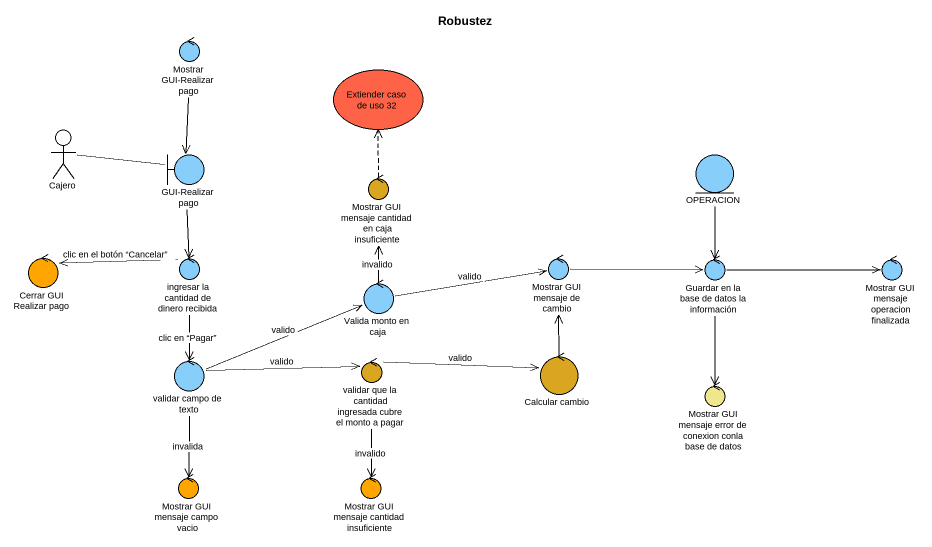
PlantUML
@startuml
title Robustez
control "Mostrar GUI-Realizar pago" as Mostrar_GUI_Realizar_pago #87CEFA
usecase "Extiender caso de uso 32" as Extiender_caso_de_uso_32 #FF6347
actor Cajero
boundary "GUI-Realizar pago" as GUI_Realizar_pago #87CEFA
control "Mostrar GUI mensaje cantidad en caja insuficiente" as Mostrar_GUI_mensaje #DAA520
entity OPERACION #87CEFA
control "Cerrar GUI Realizar pago" as Cerrar_GUI_Realizar_pago #FFA500
control "ingresar la cantidad de dinero recibida" as ingresar_la_cantidad_de #87CEFA
control "Mostrar GUI mensaje de cambio" as Mostrar_GUI_mensaje_de #87CEFA
control "Guardar en la base de datos la información" as Guardar_en_la_base_de_datos #87CEFA
control "Mostrar GUI mensaje operacion finalizada" as Mostrar_GUI_mensaje_2 #87CEFA
control "Valida monto en caja" as Valida_monto_en_caja #87CEFA
control "validar campo de texto" as validar_campo_de_texto #87CEFA
control "validar que la cantidad ingresada cubre el monto a pagar" as validar_que_la_cantidad #DAA520
control "Calcular cambio" as Calcular_cambio #DAA520
control "Mostrar GUI mensaje error de conexion conla base de datos" as Mostrar_GUI_mensaje_error #F0E68C
control "Mostrar GUI mensaje campo vacio" as Mostrar_GUI_mensaje_campo #FFA500
control "Mostrar GUI mensaje cantidad insuficiente" as Mostrar_GUI_mensaje_3 #FFA500
Mostrar_GUI_Realizar_pago --> GUI_Realizar_pago
Cajero -right- GUI_Realizar_pago
GUI_Realizar_pago --> ingresar_la_cantidad_de
Mostrar_GUI_mensaje .up.> Extiender_caso_de_uso_32
OPERACION --> Guardar_en_la_base_de_datos
ingresar_la_cantidad_de -left-> Cerrar_GUI_Realizar_pago : clic en el botón “Cancelar”
ingresar_la_cantidad_de --> validar_campo_de_texto : clic en “Pagar”
Mostrar_GUI_mensaje_de -right-> Guardar_en_la_base_de_datos
Guardar_en_la_base_de_datos -right-> Mostrar_GUI_mensaje_2
Guardar_en_la_base_de_datos --> Mostrar_GUI_mensaje_error
Valida_monto_en_caja -up-> Mostrar_GUI_mensaje : invalido
Valida_monto_en_caja -right-> Mostrar_GUI_mensaje_de : valido
validar_campo_de_texto -right-> Valida_monto_en_caja : valido
validar_campo_de_texto -right-> validar_que_la_cantidad : valido
validar_campo_de_texto --> Mostrar_GUI_mensaje_campo : invalida
validar_que_la_cantidad -right-> Calcular_cambio : valido
validar_que_la_cantidad --> Mostrar_GUI_mensaje_3 : invalido
Calcular_cambio -up-> Mostrar_GUI_mensaje_de
@enduml
